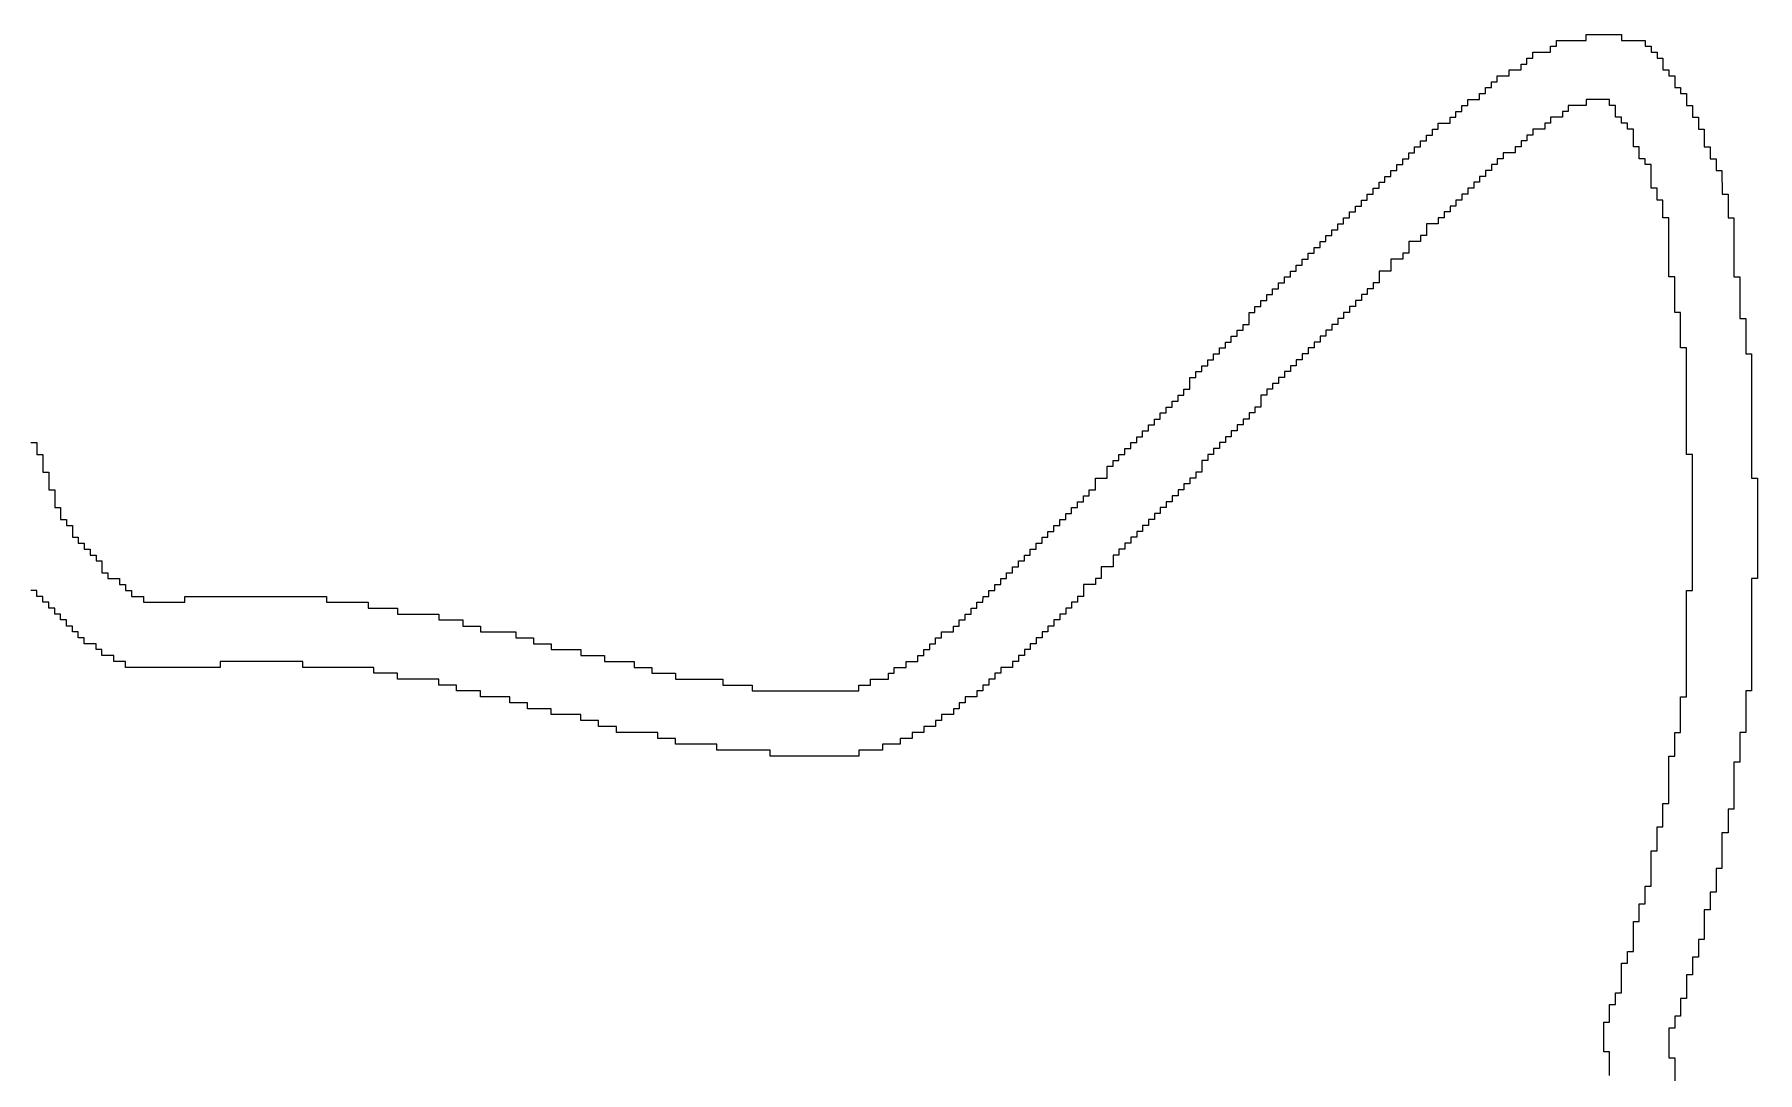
# Model space of a CAD drawing. Header units: millimetres. Extents: x 0 to 3.1, y 0 to 2.57.
# Drawn here: x 1.5501 to 1.6581, y 0.3623 to 0.4273 of the extents above; entities that cross this region are included whole.
import ezdxf

# ---------------------------------------------------------------- set-up
doc = ezdxf.new("R2010")
doc.units = ezdxf.units.MM
doc.header["$MEASUREMENT"] = 0
doc.layers.add('TopOverlay', color=2, linetype='Continuous')

msp = doc.modelspace()

# ---------------------------------------------------------------- linework, layer by layer
at = {"layer": 'TopOverlay'}
for p, q in [((1.64512, 0.42622), (1.64512, 0.42659)), ((1.64512, 0.42659), (1.64549, 0.42659)), ((1.64549, 0.42659), (1.64549, 0.42696)), ((1.64549, 0.42696), (1.64734, 0.42696)), ((1.64734, 0.42696), (1.64734, 0.42733)), ((1.64734, 0.42733), (1.64957, 0.42733)), ((1.64957, 0.42733), (1.64957, 0.42696)), ((1.64957, 0.42696), (1.65105, 0.42696)), ((1.65105, 0.42696), (1.65105, 0.42659)), ((1.65105, 0.42659), (1.65142, 0.42659)), ((1.65142, 0.42659), (1.65142, 0.42622)), ((1.64327, 0.42511), (1.64327, 0.42548)), ((1.64327, 0.42548), (1.64364, 0.42548)), ((1.64364, 0.42548), (1.64364, 0.42585)), ((1.64364, 0.42585), (1.64401, 0.42585)), ((1.64401, 0.42585), (1.64401, 0.42622)), ((1.64401, 0.42622), (1.64512, 0.42622)), ((1.65142, 0.42622), (1.65179, 0.42622)), ((1.65179, 0.42622), (1.65179, 0.42585)), ((1.65179, 0.42585), (1.65216, 0.42585)), ((1.65216, 0.42585), (1.65216, 0.42511)), ((1.64178, 0.42437), (1.64178, 0.42474)), ((1.64178, 0.42474), (1.64252, 0.42474)), ((1.64252, 0.42474), (1.64252, 0.42511)), ((1.64252, 0.42511), (1.64327, 0.42511)), ((1.65216, 0.42511), (1.65253, 0.42511)), ((1.65253, 0.42511), (1.65253, 0.42474)), ((1.65253, 0.42474), (1.6529, 0.42474)), ((1.6529, 0.42474), (1.6529, 0.424)), ((1.64067, 0.42325), (1.64067, 0.42363)), ((1.64067, 0.42363), (1.64104, 0.42363)), ((1.64104, 0.42363), (1.64104, 0.424)), ((1.64104, 0.424), (1.64141, 0.424)), ((1.64141, 0.424), (1.64141, 0.42437)), ((1.64141, 0.42437), (1.64178, 0.42437)), ((1.6529, 0.424), (1.65327, 0.424)), ((1.65327, 0.424), (1.65327, 0.42363)), ((1.65327, 0.42363), (1.65364, 0.42363)), ((1.65364, 0.42363), (1.65364, 0.42288)), ((1.63919, 0.42214), (1.63919, 0.42251)), ((1.63919, 0.42251), (1.63956, 0.42251)), ((1.63956, 0.42251), (1.63956, 0.42288)), ((1.63956, 0.42288), (1.63993, 0.42288)), ((1.63993, 0.42288), (1.63993, 0.42325)), ((1.63993, 0.42325), (1.64067, 0.42325)), ((1.64623, 0.42251), (1.64586, 0.42251)), ((1.64586, 0.42251), (1.64586, 0.42214)), ((1.64734, 0.42288), (1.64623, 0.42288)), ((1.64623, 0.42288), (1.64623, 0.42251)), ((1.64882, 0.42325), (1.64734, 0.42325)), ((1.64734, 0.42325), (1.64734, 0.42288)), ((1.64882, 0.42288), (1.64882, 0.42325)), ((1.64919, 0.42288), (1.64882, 0.42288)), ((1.64919, 0.42251), (1.64919, 0.42288)), ((1.64919, 0.42214), (1.64919, 0.42251)), ((1.65364, 0.42288), (1.65401, 0.42288)), ((1.65401, 0.42288), (1.65401, 0.42214)), ((1.63771, 0.42103), (1.63771, 0.4214)), ((1.63771, 0.4214), (1.63808, 0.4214)), ((1.63808, 0.4214), (1.63808, 0.42177)), ((1.63808, 0.42177), (1.63882, 0.42177)), ((1.63882, 0.42177), (1.63882, 0.42214)), ((1.63882, 0.42214), (1.63919, 0.42214)), ((1.64475, 0.4214), (1.64401, 0.4214)), ((1.64401, 0.4214), (1.64401, 0.42103)), ((1.64512, 0.42177), (1.64475, 0.42177)), ((1.64475, 0.42177), (1.64475, 0.4214)), ((1.64586, 0.42214), (1.64512, 0.42214)), ((1.64512, 0.42214), (1.64512, 0.42177)), ((1.64957, 0.42214), (1.64919, 0.42214)), ((1.64957, 0.42177), (1.64957, 0.42214)), ((1.64994, 0.42177), (1.64957, 0.42177)), ((1.64994, 0.4214), (1.64994, 0.42177)), ((1.65031, 0.4214), (1.64994, 0.4214)), ((1.65031, 0.42103), (1.65031, 0.4214)), ((1.65401, 0.42214), (1.65438, 0.42214)), ((1.65438, 0.42214), (1.65438, 0.4214)), ((1.65438, 0.4214), (1.65475, 0.4214)), ((1.65475, 0.4214), (1.65475, 0.42029)), ((1.6366, 0.41992), (1.6366, 0.42029)), ((1.6366, 0.42029), (1.63697, 0.42029)), ((1.63697, 0.42029), (1.63697, 0.42066)), ((1.63697, 0.42066), (1.63734, 0.42066)), ((1.63734, 0.42066), (1.63734, 0.42103)), ((1.63734, 0.42103), (1.63771, 0.42103)), ((1.64327, 0.42029), (1.6429, 0.42029)), ((1.6429, 0.42029), (1.6429, 0.41992)), ((1.64364, 0.42066), (1.64327, 0.42066)), ((1.64327, 0.42066), (1.64327, 0.42029)), ((1.64401, 0.42103), (1.64364, 0.42103)), ((1.64364, 0.42103), (1.64364, 0.42066)), ((1.65031, 0.42066), (1.65031, 0.42103)), ((1.65031, 0.42029), (1.65031, 0.42066)), ((1.65068, 0.42029), (1.65031, 0.42029)), ((1.65068, 0.41992), (1.65068, 0.42029)), ((1.65475, 0.42029), (1.65512, 0.42029)), ((1.65512, 0.42029), (1.65512, 0.41955)), ((1.63548, 0.41881), (1.63548, 0.41918)), ((1.63548, 0.41918), (1.63585, 0.41918)), ((1.63585, 0.41918), (1.63585, 0.41955)), ((1.63585, 0.41955), (1.63623, 0.41955)), ((1.63623, 0.41955), (1.63623, 0.41992)), ((1.63623, 0.41992), (1.6366, 0.41992)), ((1.64178, 0.41918), (1.64141, 0.41918)), ((1.64141, 0.41918), (1.64141, 0.41881)), ((1.64215, 0.41955), (1.64178, 0.41955)), ((1.64178, 0.41955), (1.64178, 0.41918)), ((1.6429, 0.41992), (1.64215, 0.41992)), ((1.64215, 0.41992), (1.64215, 0.41955)), ((1.65068, 0.41955), (1.65068, 0.41992)), ((1.65105, 0.41955), (1.65068, 0.41955)), ((1.65105, 0.41918), (1.65105, 0.41955)), ((1.65142, 0.41918), (1.65105, 0.41918)), ((1.65142, 0.41881), (1.65142, 0.41918)), ((1.65512, 0.41955), (1.65549, 0.41955)), ((1.65549, 0.41955), (1.65549, 0.41881)), ((1.63437, 0.4177), (1.63437, 0.41807)), ((1.63437, 0.41807), (1.63474, 0.41807)), ((1.63474, 0.41807), (1.63474, 0.41844)), ((1.63474, 0.41844), (1.63511, 0.41844)), ((1.63511, 0.41844), (1.63511, 0.41881)), ((1.63511, 0.41881), (1.63548, 0.41881)), ((1.64067, 0.41807), (1.6403, 0.41807)), ((1.6403, 0.41807), (1.6403, 0.4177)), ((1.64104, 0.41844), (1.64067, 0.41844)), ((1.64067, 0.41844), (1.64067, 0.41807)), ((1.64141, 0.41881), (1.64104, 0.41881)), ((1.64104, 0.41881), (1.64104, 0.41844)), ((1.65142, 0.41844), (1.65142, 0.41881)), ((1.65142, 0.41807), (1.65142, 0.41844)), ((1.65142, 0.4177), (1.65142, 0.41807)), ((1.65549, 0.41881), (1.65586, 0.41881)), ((1.65586, 0.41881), (1.65587, 0.41733)), ((1.63326, 0.41658), (1.63326, 0.41696)), ((1.63326, 0.41696), (1.63363, 0.41696)), ((1.63363, 0.41696), (1.63363, 0.41733)), ((1.63363, 0.41733), (1.634, 0.41733)), ((1.634, 0.41733), (1.634, 0.4177)), ((1.634, 0.4177), (1.63437, 0.4177)), ((1.63956, 0.41696), (1.63919, 0.41696)), ((1.63919, 0.41696), (1.63919, 0.41658)), ((1.63993, 0.41733), (1.63956, 0.41733)), ((1.63956, 0.41733), (1.63956, 0.41696)), ((1.6403, 0.4177), (1.63993, 0.4177)), ((1.63993, 0.4177), (1.63993, 0.41733)), ((1.65179, 0.4177), (1.65142, 0.4177)), ((1.65179, 0.41733), (1.65179, 0.4177)), ((1.65179, 0.41696), (1.65179, 0.41733)), ((1.65216, 0.41696), (1.65179, 0.41696)), ((1.65216, 0.41658), (1.65216, 0.41696)), ((1.65587, 0.41733), (1.65624, 0.41733)), ((1.65624, 0.41733), (1.65624, 0.41584)), ((1.63215, 0.41547), (1.63215, 0.41584)), ((1.63215, 0.41584), (1.63252, 0.41584)), ((1.63252, 0.41584), (1.63252, 0.41621)), ((1.63252, 0.41621), (1.63289, 0.41621)), ((1.63289, 0.41621), (1.63289, 0.41658)), ((1.63289, 0.41658), (1.63326, 0.41658)), ((1.63845, 0.41584), (1.63808, 0.41584)), ((1.63808, 0.41584), (1.63808, 0.41547)), ((1.63882, 0.41621), (1.63845, 0.41621)), ((1.63845, 0.41621), (1.63845, 0.41584)), ((1.63919, 0.41658), (1.63882, 0.41658)), ((1.63882, 0.41658), (1.63882, 0.41621)), ((1.65216, 0.41621), (1.65216, 0.41658)), ((1.65216, 0.41584), (1.65216, 0.41621)), ((1.65253, 0.41584), (1.65216, 0.41584)), ((1.65253, 0.41547), (1.65253, 0.41584)), ((1.65624, 0.41584), (1.65661, 0.41584)), ((1.65661, 0.41584), (1.65661, 0.41214)), ((1.63104, 0.41436), (1.63104, 0.41473)), ((1.63104, 0.41473), (1.63141, 0.41473)), ((1.63141, 0.41473), (1.63141, 0.4151)), ((1.63141, 0.4151), (1.63178, 0.4151)), ((1.63178, 0.4151), (1.63178, 0.41547)), ((1.63178, 0.41547), (1.63215, 0.41547)), ((1.63734, 0.41473), (1.63697, 0.41473)), ((1.63697, 0.41473), (1.63697, 0.41436)), ((1.63808, 0.41547), (1.63734, 0.41547)), ((1.63734, 0.41547), (1.63734, 0.4151)), ((1.63734, 0.4151), (1.63734, 0.41473)), ((1.65253, 0.4151), (1.65253, 0.41547)), ((1.65253, 0.41473), (1.65253, 0.4151)), ((1.65253, 0.41436), (1.65253, 0.41473)), ((1.62993, 0.41325), (1.62993, 0.41362)), ((1.62993, 0.41362), (1.6303, 0.41362)), ((1.6303, 0.41362), (1.6303, 0.41399)), ((1.6303, 0.41399), (1.63067, 0.41399)), ((1.63067, 0.41399), (1.63067, 0.41436)), ((1.63067, 0.41436), (1.63104, 0.41436)), ((1.63623, 0.41362), (1.63585, 0.41362)), ((1.63585, 0.41362), (1.63585, 0.41325)), ((1.63697, 0.41436), (1.63623, 0.41436)), ((1.63623, 0.41436), (1.63623, 0.41399)), ((1.63623, 0.41399), (1.63623, 0.41362)), ((1.65253, 0.41399), (1.65253, 0.41436)), ((1.65253, 0.41362), (1.65253, 0.41399)), ((1.65253, 0.41325), (1.65253, 0.41362)), ((1.62881, 0.41214), (1.62881, 0.41251)), ((1.62881, 0.41251), (1.62918, 0.41251)), ((1.62918, 0.41251), (1.62918, 0.41288)), ((1.62918, 0.41288), (1.62956, 0.41288)), ((1.62956, 0.41288), (1.62956, 0.41325)), ((1.62956, 0.41325), (1.62993, 0.41325)), ((1.63511, 0.41251), (1.63437, 0.41251)), ((1.63437, 0.41251), (1.63437, 0.41214)), ((1.63585, 0.41325), (1.63511, 0.41325)), ((1.63511, 0.41325), (1.63511, 0.41288)), ((1.63511, 0.41288), (1.63511, 0.41251)), ((1.65253, 0.41288), (1.65253, 0.41325)), ((1.65253, 0.41251), (1.65253, 0.41288)), ((1.65253, 0.41214), (1.65253, 0.41251)), ((1.62807, 0.4114), (1.62807, 0.41177)), ((1.62807, 0.41177), (1.62844, 0.41177)), ((1.62844, 0.41177), (1.62844, 0.41214)), ((1.62844, 0.41214), (1.62881, 0.41214)), ((1.63437, 0.41177), (1.634, 0.41177)), ((1.634, 0.41177), (1.634, 0.4114)), ((1.63437, 0.41214), (1.63437, 0.41177)), ((1.6529, 0.41214), (1.65253, 0.41214)), ((1.6529, 0.41177), (1.6529, 0.41214)), ((1.6529, 0.4114), (1.6529, 0.41177)), ((1.65661, 0.41214), (1.65698, 0.41214)), ((1.65698, 0.41214), (1.65698, 0.40954)), ((1.62696, 0.41029), (1.62696, 0.41066)), ((1.62696, 0.41066), (1.62733, 0.41066)), ((1.62733, 0.41066), (1.62733, 0.41103)), ((1.62733, 0.41103), (1.6277, 0.41103)), ((1.6277, 0.41103), (1.6277, 0.4114)), ((1.6277, 0.4114), (1.62807, 0.4114)), ((1.63326, 0.41066), (1.63289, 0.41066)), ((1.63289, 0.41066), (1.63289, 0.41029)), ((1.63363, 0.41103), (1.63326, 0.41103)), ((1.63326, 0.41103), (1.63326, 0.41066)), ((1.634, 0.4114), (1.63363, 0.4114)), ((1.63363, 0.4114), (1.63363, 0.41103)), ((1.6529, 0.41103), (1.6529, 0.4114)), ((1.6529, 0.41066), (1.6529, 0.41103)), ((1.6529, 0.41029), (1.6529, 0.41066)), ((1.62622, 0.40917), (1.62622, 0.40991)), ((1.62622, 0.40991), (1.62659, 0.40991)), ((1.62659, 0.40991), (1.62659, 0.41029)), ((1.62659, 0.41029), (1.62696, 0.41029)), ((1.63215, 0.40954), (1.63178, 0.40954)), ((1.63178, 0.40954), (1.63178, 0.40917)), ((1.63252, 0.40991), (1.63215, 0.40991)), ((1.63215, 0.40991), (1.63215, 0.40954)), ((1.63289, 0.41029), (1.63252, 0.41029)), ((1.63252, 0.41029), (1.63252, 0.40991)), ((1.6529, 0.40991), (1.6529, 0.41029)), ((1.65327, 0.40991), (1.6529, 0.40991)), ((1.65327, 0.40954), (1.65327, 0.40991)), ((1.65327, 0.40917), (1.65327, 0.40954)), ((1.65698, 0.40954), (1.65735, 0.40954)), ((1.65735, 0.40954), (1.65735, 0.40732)), ((1.62511, 0.40806), (1.62511, 0.40843)), ((1.62511, 0.40843), (1.62548, 0.40843)), ((1.62548, 0.40843), (1.62548, 0.4088)), ((1.62548, 0.4088), (1.62585, 0.4088)), ((1.62585, 0.4088), (1.62585, 0.40917)), ((1.62585, 0.40917), (1.62622, 0.40917)), ((1.63104, 0.40843), (1.63067, 0.40843)), ((1.63067, 0.40843), (1.63067, 0.40806)), ((1.63141, 0.4088), (1.63104, 0.4088)), ((1.63104, 0.4088), (1.63104, 0.40843)), ((1.63178, 0.40917), (1.63141, 0.40917)), ((1.63141, 0.40917), (1.63141, 0.4088)), ((1.65327, 0.4088), (1.65327, 0.40917)), ((1.65327, 0.40843), (1.65327, 0.4088)), ((1.65327, 0.40806), (1.65327, 0.40843)), ((1.624, 0.40695), (1.624, 0.40732)), ((1.624, 0.40732), (1.62437, 0.40732)), ((1.62437, 0.40732), (1.62437, 0.40769)), ((1.62437, 0.40769), (1.62474, 0.40769)), ((1.62474, 0.40769), (1.62474, 0.40806)), ((1.62474, 0.40806), (1.62511, 0.40806)), ((1.62993, 0.40732), (1.62956, 0.40732)), ((1.62956, 0.40732), (1.62956, 0.40695)), ((1.6303, 0.40769), (1.62993, 0.40769)), ((1.62993, 0.40769), (1.62993, 0.40732)), ((1.63067, 0.40806), (1.6303, 0.40806)), ((1.6303, 0.40806), (1.6303, 0.40769)), ((1.65327, 0.40769), (1.65327, 0.40806)), ((1.65364, 0.40769), (1.65327, 0.40769)), ((1.65364, 0.40732), (1.65364, 0.40769)), ((1.65364, 0.40695), (1.65364, 0.40732)), ((1.65735, 0.40732), (1.65772, 0.40732)), ((1.65772, 0.40732), (1.65772, 0.39954)), ((1.62289, 0.40584), (1.62289, 0.40621)), ((1.62289, 0.40621), (1.62326, 0.40621)), ((1.62326, 0.40621), (1.62326, 0.40658)), ((1.62326, 0.40658), (1.62363, 0.40658)), ((1.62363, 0.40658), (1.62363, 0.40695)), ((1.62363, 0.40695), (1.624, 0.40695)), ((1.62881, 0.40621), (1.62844, 0.40621)), ((1.62844, 0.40621), (1.62844, 0.40584)), ((1.62918, 0.40658), (1.62881, 0.40658)), ((1.62881, 0.40658), (1.62881, 0.40621)), ((1.62956, 0.40695), (1.62918, 0.40695)), ((1.62918, 0.40695), (1.62918, 0.40658)), ((1.65364, 0.40658), (1.65364, 0.40695)), ((1.65364, 0.40621), (1.65364, 0.40658)), ((1.65364, 0.40584), (1.65364, 0.40621)), ((1.62214, 0.40473), (1.62214, 0.4051)), ((1.62214, 0.4051), (1.62251, 0.4051)), ((1.62251, 0.4051), (1.62251, 0.40584)), ((1.62251, 0.40584), (1.62289, 0.40584)), ((1.6277, 0.4051), (1.62733, 0.4051)), ((1.62733, 0.4051), (1.62733, 0.40473)), ((1.62807, 0.40547), (1.6277, 0.40547)), ((1.6277, 0.40547), (1.6277, 0.4051)), ((1.62844, 0.40584), (1.62807, 0.40584)), ((1.62807, 0.40584), (1.62807, 0.40547)), ((1.65364, 0.40547), (1.65364, 0.40584)), ((1.65364, 0.4051), (1.65364, 0.40547)), ((1.65364, 0.40473), (1.65364, 0.4051)), ((1.62103, 0.40362), (1.62103, 0.40399)), ((1.62103, 0.40399), (1.6214, 0.40399)), ((1.6214, 0.40399), (1.6214, 0.40436)), ((1.6214, 0.40436), (1.62177, 0.40436)), ((1.62177, 0.40436), (1.62177, 0.40473)), ((1.62177, 0.40473), (1.62214, 0.40473)), ((1.62696, 0.40399), (1.62659, 0.40399)), ((1.62659, 0.40399), (1.62659, 0.40362)), ((1.62733, 0.40473), (1.62696, 0.40473)), ((1.62696, 0.40473), (1.62696, 0.40436)), ((1.62696, 0.40436), (1.62696, 0.40399)), ((1.65364, 0.40436), (1.65364, 0.40473)), ((1.65364, 0.40399), (1.65364, 0.40436)), ((1.65364, 0.40362), (1.65364, 0.40399)), ((1.61992, 0.4025), (1.61992, 0.40287)), ((1.61992, 0.40287), (1.62029, 0.40287)), ((1.62029, 0.40287), (1.62029, 0.40324)), ((1.62029, 0.40324), (1.62066, 0.40324)), ((1.62066, 0.40324), (1.62066, 0.40362)), ((1.62066, 0.40362), (1.62103, 0.40362)), ((1.62585, 0.40287), (1.62548, 0.40287)), ((1.62548, 0.40287), (1.62548, 0.4025)), ((1.62622, 0.40324), (1.62585, 0.40324)), ((1.62585, 0.40324), (1.62585, 0.40287)), ((1.62659, 0.40362), (1.62622, 0.40362)), ((1.62622, 0.40362), (1.62622, 0.40324)), ((1.65364, 0.40324), (1.65364, 0.40362)), ((1.65364, 0.40287), (1.65364, 0.40324)), ((1.65364, 0.4025), (1.65364, 0.40287)), ((1.54988, 0.40176), (1.55026, 0.40176)), ((1.55026, 0.40176), (1.55026, 0.40102)), ((1.61881, 0.40139), (1.61881, 0.40176)), ((1.61881, 0.40176), (1.61918, 0.40176)), ((1.61918, 0.40176), (1.61918, 0.40213)), ((1.61918, 0.40213), (1.61955, 0.40213)), ((1.61955, 0.40213), (1.61955, 0.4025)), ((1.61955, 0.4025), (1.61992, 0.4025)), ((1.62474, 0.40176), (1.62437, 0.40176)), ((1.62437, 0.40176), (1.62437, 0.40139)), ((1.62511, 0.40213), (1.62474, 0.40213)), ((1.62474, 0.40213), (1.62474, 0.40176)), ((1.62548, 0.4025), (1.62511, 0.4025)), ((1.62511, 0.4025), (1.62511, 0.40213)), ((1.65364, 0.40213), (1.65364, 0.4025)), ((1.65364, 0.40176), (1.65364, 0.40213)), ((1.65364, 0.40139), (1.65364, 0.40176)), ((1.55026, 0.40102), (1.55063, 0.40102)), ((1.55063, 0.40102), (1.55063, 0.39991)), ((1.6177, 0.40028), (1.6177, 0.40065)), ((1.6177, 0.40065), (1.61807, 0.40065)), ((1.61807, 0.40065), (1.61807, 0.40102)), ((1.61807, 0.40102), (1.61844, 0.40102)), ((1.61844, 0.40102), (1.61844, 0.40139)), ((1.61844, 0.40139), (1.61881, 0.40139)), ((1.62363, 0.40065), (1.62326, 0.40065)), ((1.62326, 0.40065), (1.62326, 0.40028)), ((1.624, 0.40102), (1.62363, 0.40102)), ((1.62363, 0.40102), (1.62363, 0.40065)), ((1.62437, 0.40139), (1.624, 0.40139)), ((1.624, 0.40139), (1.624, 0.40102)), ((1.65364, 0.40102), (1.65364, 0.40139)), ((1.65401, 0.40102), (1.65364, 0.40102)), ((1.65401, 0.40065), (1.65401, 0.40102)), ((1.65401, 0.40028), (1.65401, 0.40065)), ((1.55063, 0.39991), (1.551, 0.39991)), ((1.551, 0.39991), (1.551, 0.3988)), ((1.61733, 0.39954), (1.61733, 0.40028)), ((1.61733, 0.40028), (1.6177, 0.40028)), ((1.62326, 0.39991), (1.62289, 0.39991)), ((1.62289, 0.39991), (1.62289, 0.39954)), ((1.62326, 0.40028), (1.62326, 0.39991)), ((1.65401, 0.39991), (1.65401, 0.40028)), ((1.65401, 0.39954), (1.65401, 0.39991)), ((1.551, 0.3988), (1.55137, 0.3988)), ((1.55137, 0.3988), (1.55137, 0.39769)), ((1.61621, 0.39843), (1.61621, 0.3988)), ((1.61621, 0.3988), (1.61659, 0.3988)), ((1.61659, 0.3988), (1.61659, 0.39954)), ((1.61659, 0.39954), (1.61733, 0.39954)), ((1.62214, 0.3988), (1.62177, 0.3988)), ((1.62177, 0.3988), (1.62177, 0.39843)), ((1.62251, 0.39917), (1.62214, 0.39917)), ((1.62214, 0.39917), (1.62214, 0.3988)), ((1.62289, 0.39954), (1.62251, 0.39954)), ((1.62251, 0.39954), (1.62251, 0.39917)), ((1.65401, 0.39917), (1.65401, 0.39954)), ((1.65401, 0.3988), (1.65401, 0.39917)), ((1.65401, 0.39843), (1.65401, 0.3988)), ((1.65772, 0.39954), (1.65809, 0.39954)), ((1.65809, 0.39954), (1.65809, 0.39324)), ((1.55137, 0.39769), (1.55174, 0.39769)), ((1.55174, 0.39769), (1.55174, 0.39694)), ((1.6151, 0.39732), (1.6151, 0.39769)), ((1.6151, 0.39769), (1.61547, 0.39769)), ((1.61547, 0.39769), (1.61547, 0.39806)), ((1.61547, 0.39806), (1.61584, 0.39806)), ((1.61584, 0.39806), (1.61584, 0.39843)), ((1.61584, 0.39843), (1.61621, 0.39843)), ((1.62103, 0.39769), (1.62066, 0.39769)), ((1.62066, 0.39769), (1.62066, 0.39732)), ((1.6214, 0.39806), (1.62103, 0.39806)), ((1.62103, 0.39806), (1.62103, 0.39769)), ((1.62177, 0.39843), (1.6214, 0.39843)), ((1.6214, 0.39843), (1.6214, 0.39806)), ((1.65401, 0.39806), (1.65401, 0.39843)), ((1.65401, 0.39769), (1.65401, 0.39806)), ((1.65401, 0.39732), (1.65401, 0.39769)), ((1.55174, 0.39694), (1.55211, 0.39694)), ((1.55211, 0.39694), (1.55211, 0.39657)), ((1.55211, 0.39657), (1.55248, 0.39657)), ((1.55248, 0.39657), (1.55248, 0.39583)), ((1.61399, 0.3962), (1.61399, 0.39657)), ((1.61399, 0.39657), (1.61436, 0.39657)), ((1.61436, 0.39657), (1.61436, 0.39694)), ((1.61436, 0.39694), (1.61473, 0.39694)), ((1.61473, 0.39694), (1.61473, 0.39732)), ((1.61473, 0.39732), (1.6151, 0.39732)), ((1.61992, 0.39657), (1.61955, 0.39657)), ((1.61955, 0.39657), (1.61955, 0.3962)), ((1.62029, 0.39694), (1.61992, 0.39694)), ((1.61992, 0.39694), (1.61992, 0.39657)), ((1.62066, 0.39732), (1.62029, 0.39732)), ((1.62029, 0.39732), (1.62029, 0.39694)), ((1.65401, 0.39694), (1.65401, 0.39732)), ((1.65401, 0.39657), (1.65401, 0.39694)), ((1.65401, 0.3962), (1.65401, 0.39657)), ((1.55248, 0.39583), (1.55285, 0.39583)), ((1.55285, 0.39583), (1.55285, 0.39546)), ((1.55285, 0.39546), (1.55322, 0.39546)), ((1.55322, 0.39546), (1.55322, 0.39509)), ((1.61288, 0.39509), (1.61288, 0.39546)), ((1.61288, 0.39546), (1.61325, 0.39546)), ((1.61325, 0.39546), (1.61325, 0.39583)), ((1.61325, 0.39583), (1.61362, 0.39583)), ((1.61362, 0.39583), (1.61362, 0.3962)), ((1.61362, 0.3962), (1.61399, 0.3962)), ((1.61881, 0.39546), (1.61844, 0.39546)), ((1.61844, 0.39546), (1.61844, 0.39509)), ((1.61918, 0.39583), (1.61881, 0.39583)), ((1.61881, 0.39583), (1.61881, 0.39546)), ((1.61955, 0.3962), (1.61918, 0.3962)), ((1.61918, 0.3962), (1.61918, 0.39583)), ((1.65401, 0.39583), (1.65401, 0.3962)), ((1.65401, 0.39546), (1.65401, 0.39583)), ((1.65401, 0.39509), (1.65401, 0.39546)), ((1.55322, 0.39509), (1.55359, 0.39509)), ((1.55359, 0.39509), (1.55359, 0.39472)), ((1.55359, 0.39472), (1.55396, 0.39472)), ((1.55396, 0.39472), (1.55396, 0.39435)), ((1.55396, 0.39435), (1.55433, 0.39435)), ((1.55433, 0.39435), (1.55433, 0.39361)), ((1.61177, 0.39398), (1.61177, 0.39435)), ((1.61177, 0.39435), (1.61214, 0.39435)), ((1.61214, 0.39435), (1.61214, 0.39472)), ((1.61214, 0.39472), (1.61251, 0.39472)), ((1.61251, 0.39472), (1.61251, 0.39509)), ((1.61251, 0.39509), (1.61288, 0.39509)), ((1.61807, 0.39472), (1.6177, 0.39472)), ((1.6177, 0.39472), (1.6177, 0.39435)), ((1.6177, 0.39435), (1.6177, 0.39398)), ((1.61844, 0.39509), (1.61807, 0.39509)), ((1.61807, 0.39509), (1.61807, 0.39472)), ((1.65401, 0.39472), (1.65401, 0.39509)), ((1.65401, 0.39435), (1.65401, 0.39472)), ((1.65401, 0.39398), (1.65401, 0.39435)), ((1.55433, 0.39361), (1.5547, 0.39361)), ((1.5547, 0.39361), (1.5547, 0.39324)), ((1.5547, 0.39324), (1.55544, 0.39324)), ((1.55544, 0.39324), (1.55544, 0.39287)), ((1.61066, 0.39287), (1.61066, 0.39324)), ((1.61066, 0.39324), (1.61103, 0.39324)), ((1.61103, 0.39324), (1.61103, 0.39361)), ((1.61103, 0.39361), (1.6114, 0.39361)), ((1.6114, 0.39361), (1.6114, 0.39398)), ((1.6114, 0.39398), (1.61177, 0.39398)), ((1.61696, 0.39324), (1.61659, 0.39324)), ((1.61659, 0.39324), (1.61659, 0.39287)), ((1.6177, 0.39398), (1.61696, 0.39398)), ((1.61696, 0.39398), (1.61696, 0.39361)), ((1.61696, 0.39361), (1.61696, 0.39324)), ((1.65401, 0.39361), (1.65401, 0.39398)), ((1.65401, 0.39324), (1.65401, 0.39361)), ((1.65401, 0.39287), (1.65401, 0.39324)), ((1.65809, 0.39324), (1.65772, 0.39324)), ((1.65772, 0.39324), (1.65772, 0.3862)), ((1.55026, 0.3925), (1.54988, 0.3925)), ((1.55026, 0.39213), (1.55026, 0.3925)), ((1.55063, 0.39213), (1.55026, 0.39213)), ((1.55063, 0.39176), (1.55063, 0.39213)), ((1.55544, 0.39287), (1.55581, 0.39287)), ((1.55581, 0.39287), (1.55581, 0.3925)), ((1.55581, 0.3925), (1.55618, 0.3925)), ((1.55618, 0.3925), (1.55618, 0.39213)), ((1.55618, 0.39213), (1.55693, 0.39213)), ((1.55693, 0.39213), (1.55693, 0.39176)), ((1.55952, 0.39176), (1.55952, 0.39213)), ((1.55952, 0.39213), (1.56841, 0.39213)), ((1.56841, 0.39213), (1.56841, 0.39176)), ((1.60954, 0.39176), (1.60955, 0.39213)), ((1.60955, 0.39213), (1.60992, 0.39213)), ((1.60992, 0.39213), (1.60992, 0.3925)), ((1.60992, 0.3925), (1.61029, 0.3925)), ((1.61029, 0.3925), (1.61029, 0.39287)), ((1.61029, 0.39287), (1.61066, 0.39287)), ((1.61584, 0.39213), (1.61547, 0.39213)), ((1.61547, 0.39213), (1.61547, 0.39176)), ((1.61659, 0.39287), (1.61584, 0.39287)), ((1.61584, 0.39287), (1.61584, 0.3925)), ((1.61584, 0.3925), (1.61584, 0.39213)), ((1.65364, 0.39213), (1.65364, 0.3925)), ((1.65364, 0.3925), (1.65401, 0.3925)), ((1.65364, 0.39176), (1.65364, 0.39213)), ((1.65401, 0.3925), (1.65401, 0.39287)), ((1.551, 0.39176), (1.55063, 0.39176)), ((1.551, 0.39139), (1.551, 0.39176)), ((1.55137, 0.39139), (1.551, 0.39139)), ((1.55137, 0.39102), (1.55137, 0.39139)), ((1.55174, 0.39102), (1.55137, 0.39102)), ((1.55174, 0.39065), (1.55174, 0.39102)), ((1.55693, 0.39176), (1.55952, 0.39176)), ((1.56841, 0.39176), (1.57101, 0.39176)), ((1.57101, 0.39176), (1.57101, 0.39139)), ((1.57101, 0.39139), (1.57286, 0.39139)), ((1.57286, 0.39139), (1.57286, 0.39102)), ((1.57286, 0.39102), (1.57545, 0.39102)), ((1.57545, 0.39102), (1.57545, 0.39065)), ((1.60843, 0.39065), (1.60843, 0.39102)), ((1.60843, 0.39102), (1.6088, 0.39102)), ((1.6088, 0.39102), (1.6088, 0.39139)), ((1.6088, 0.39139), (1.60917, 0.39139)), ((1.60917, 0.39139), (1.60917, 0.39176)), ((1.60917, 0.39176), (1.60954, 0.39176)), ((1.61473, 0.39102), (1.61436, 0.39102)), ((1.61436, 0.39102), (1.61436, 0.39065)), ((1.6151, 0.39139), (1.61473, 0.39139)), ((1.61473, 0.39139), (1.61473, 0.39102)), ((1.61547, 0.39176), (1.6151, 0.39176)), ((1.6151, 0.39176), (1.6151, 0.39139)), ((1.65364, 0.39139), (1.65364, 0.39176)), ((1.65364, 0.39102), (1.65364, 0.39139)), ((1.65364, 0.39065), (1.65364, 0.39102)), ((1.55211, 0.39065), (1.55174, 0.39065)), ((1.55211, 0.39027), (1.55211, 0.39065)), ((1.55248, 0.39027), (1.55211, 0.39027)), ((1.55248, 0.3899), (1.55248, 0.39027)), ((1.55285, 0.3899), (1.55248, 0.3899)), ((1.55285, 0.38953), (1.55285, 0.3899)), ((1.57545, 0.39065), (1.57694, 0.39065)), ((1.57694, 0.39065), (1.57694, 0.39027)), ((1.57694, 0.39027), (1.57805, 0.39027)), ((1.57805, 0.39027), (1.57805, 0.3899)), ((1.57805, 0.3899), (1.58027, 0.3899)), ((1.58027, 0.3899), (1.58027, 0.38953)), ((1.60695, 0.38953), (1.60695, 0.3899)), ((1.60695, 0.3899), (1.60769, 0.3899)), ((1.60769, 0.3899), (1.60769, 0.39027)), ((1.60769, 0.39027), (1.60806, 0.39027)), ((1.60806, 0.39027), (1.60806, 0.39065)), ((1.60806, 0.39065), (1.60843, 0.39065)), ((1.61362, 0.3899), (1.61325, 0.3899)), ((1.61325, 0.3899), (1.61325, 0.38953)), ((1.61399, 0.39027), (1.61362, 0.39027)), ((1.61362, 0.39027), (1.61362, 0.3899)), ((1.61436, 0.39065), (1.61399, 0.39065)), ((1.61399, 0.39065), (1.61399, 0.39027)), ((1.65364, 0.39027), (1.65364, 0.39065)), ((1.65364, 0.3899), (1.65364, 0.39027)), ((1.65364, 0.38953), (1.65364, 0.3899)), ((1.55322, 0.38953), (1.55285, 0.38953)), ((1.55322, 0.38916), (1.55322, 0.38953)), ((1.55396, 0.38916), (1.55322, 0.38916)), ((1.55396, 0.38879), (1.55396, 0.38916)), ((1.55433, 0.38879), (1.55396, 0.38879)), ((1.55433, 0.38842), (1.55433, 0.38879)), ((1.58027, 0.38953), (1.58138, 0.38953)), ((1.58138, 0.38953), (1.58138, 0.38916)), ((1.58138, 0.38916), (1.58249, 0.38916)), ((1.58249, 0.38916), (1.58249, 0.38879)), ((1.58249, 0.38879), (1.58435, 0.38879)), ((1.58435, 0.38879), (1.58435, 0.38842)), ((1.60584, 0.38842), (1.60584, 0.38879)), ((1.60584, 0.38879), (1.60621, 0.38879)), ((1.60621, 0.38879), (1.60621, 0.38916)), ((1.60621, 0.38916), (1.60658, 0.38916)), ((1.60658, 0.38916), (1.60658, 0.38953)), ((1.60658, 0.38953), (1.60695, 0.38953)), ((1.61251, 0.38879), (1.61214, 0.38879)), ((1.61214, 0.38879), (1.61214, 0.38842)), ((1.61288, 0.38916), (1.61251, 0.38916)), ((1.61251, 0.38916), (1.61251, 0.38879)), ((1.61325, 0.38953), (1.61288, 0.38953)), ((1.61288, 0.38953), (1.61288, 0.38916)), ((1.65364, 0.38916), (1.65364, 0.38953)), ((1.65364, 0.38879), (1.65364, 0.38916)), ((1.65364, 0.38842), (1.65364, 0.38879)), ((1.55507, 0.38842), (1.55433, 0.38842)), ((1.55507, 0.38805), (1.55507, 0.38842)), ((1.55581, 0.38805), (1.55507, 0.38805)), ((1.55581, 0.38768), (1.55581, 0.38805)), ((1.56174, 0.38768), (1.55581, 0.38768)), ((1.56693, 0.38805), (1.56174, 0.38805)), ((1.56174, 0.38805), (1.56174, 0.38768)), ((1.56693, 0.38768), (1.56693, 0.38805)), ((1.57138, 0.38768), (1.56693, 0.38768)), ((1.57138, 0.38731), (1.57138, 0.38768)), ((1.58435, 0.38842), (1.58583, 0.38842)), ((1.58583, 0.38842), (1.58583, 0.38805)), ((1.58583, 0.38805), (1.58768, 0.38805)), ((1.58768, 0.38805), (1.58768, 0.38768)), ((1.58768, 0.38768), (1.58879, 0.38768)), ((1.58879, 0.38768), (1.58879, 0.38731)), ((1.60399, 0.38731), (1.60399, 0.38768)), ((1.60399, 0.38768), (1.60473, 0.38768)), ((1.60473, 0.38768), (1.60473, 0.38805)), ((1.60473, 0.38805), (1.60547, 0.38805)), ((1.60547, 0.38805), (1.60547, 0.38842)), ((1.60547, 0.38842), (1.60584, 0.38842)), ((1.6114, 0.38768), (1.61066, 0.38768)), ((1.61066, 0.38768), (1.61066, 0.38731)), ((1.61177, 0.38805), (1.6114, 0.38805)), ((1.6114, 0.38805), (1.6114, 0.38768)), ((1.61214, 0.38842), (1.61177, 0.38842)), ((1.61177, 0.38842), (1.61177, 0.38805)), ((1.65364, 0.38805), (1.65364, 0.38842)), ((1.65364, 0.38768), (1.65364, 0.38805)), ((1.65364, 0.38731), (1.65364, 0.38768)), ((1.57286, 0.38731), (1.57138, 0.38731)), ((1.57286, 0.38694), (1.57286, 0.38731)), ((1.57545, 0.38694), (1.57286, 0.38694)), ((1.57545, 0.38657), (1.57545, 0.38694)), ((1.58879, 0.38731), (1.59028, 0.38731)), ((1.59028, 0.38731), (1.59028, 0.38694)), ((1.59028, 0.38694), (1.59324, 0.38694)), ((1.59324, 0.38694), (1.59324, 0.38657)), ((1.6025, 0.38657), (1.6025, 0.38694)), ((1.6025, 0.38694), (1.60362, 0.38694)), ((1.60362, 0.38694), (1.60362, 0.38731)), ((1.60362, 0.38731), (1.60399, 0.38731)), ((1.61029, 0.38694), (1.60992, 0.38694)), ((1.60992, 0.38694), (1.60992, 0.38657)), ((1.61066, 0.38731), (1.61029, 0.38731)), ((1.61029, 0.38731), (1.61029, 0.38694)), ((1.65364, 0.38694), (1.65364, 0.38731)), ((1.65364, 0.38657), (1.65364, 0.38694)), ((1.57656, 0.38657), (1.57545, 0.38657)), ((1.57656, 0.3862), (1.57656, 0.38657)), ((1.57805, 0.3862), (1.57656, 0.3862)), ((1.57805, 0.38583), (1.57805, 0.3862)), ((1.5799, 0.38583), (1.57805, 0.38583)), ((1.5799, 0.38546), (1.5799, 0.38583)), ((1.59324, 0.38657), (1.59509, 0.38657)), ((1.59509, 0.38657), (1.59509, 0.3862)), ((1.59509, 0.3862), (1.60176, 0.3862)), ((1.60176, 0.3862), (1.60176, 0.38657)), ((1.60176, 0.38657), (1.6025, 0.38657)), ((1.60917, 0.38583), (1.60843, 0.38583)), ((1.60843, 0.38583), (1.60843, 0.38546)), ((1.60954, 0.3862), (1.60917, 0.3862)), ((1.60917, 0.3862), (1.60917, 0.38583)), ((1.60992, 0.38657), (1.60954, 0.38657)), ((1.60954, 0.38657), (1.60954, 0.3862)), ((1.65327, 0.38546), (1.65327, 0.38583)), ((1.65327, 0.38583), (1.65364, 0.38583)), ((1.65364, 0.3862), (1.65364, 0.38657)), ((1.65364, 0.38583), (1.65364, 0.3862)), ((1.65772, 0.3862), (1.65735, 0.3862)), ((1.65735, 0.3862), (1.65735, 0.3836)), ((1.58101, 0.38546), (1.5799, 0.38546)), ((1.58101, 0.38509), (1.58101, 0.38546)), ((1.58249, 0.38509), (1.58101, 0.38509)), ((1.58249, 0.38472), (1.58249, 0.38509)), ((1.58435, 0.38472), (1.58249, 0.38472)), ((1.58435, 0.38435), (1.58435, 0.38472)), ((1.60769, 0.38472), (1.60695, 0.38472)), ((1.60695, 0.38472), (1.60695, 0.38435)), ((1.60806, 0.38509), (1.60769, 0.38509)), ((1.60769, 0.38509), (1.60769, 0.38472)), ((1.60843, 0.38546), (1.60806, 0.38546)), ((1.60806, 0.38546), (1.60806, 0.38509)), ((1.65327, 0.38509), (1.65327, 0.38546)), ((1.65327, 0.38472), (1.65327, 0.38509)), ((1.65327, 0.38435), (1.65327, 0.38472)), ((1.58546, 0.38435), (1.58435, 0.38435)), ((1.58546, 0.38398), (1.58546, 0.38435)), ((1.58657, 0.38398), (1.58546, 0.38398)), ((1.58657, 0.3836), (1.58657, 0.38398)), ((1.58916, 0.3836), (1.58657, 0.3836)), ((1.58916, 0.38323), (1.58916, 0.3836)), ((1.60584, 0.3836), (1.6051, 0.3836)), ((1.6051, 0.3836), (1.6051, 0.38323)), ((1.60658, 0.38398), (1.60584, 0.38398)), ((1.60584, 0.38398), (1.60584, 0.3836)), ((1.60695, 0.38435), (1.60658, 0.38435)), ((1.60658, 0.38435), (1.60658, 0.38398)), ((1.6529, 0.38323), (1.6529, 0.3836)), ((1.6529, 0.3836), (1.65327, 0.3836)), ((1.65327, 0.38398), (1.65327, 0.38435)), ((1.65327, 0.3836), (1.65327, 0.38398)), ((1.65735, 0.3836), (1.65698, 0.3836)), ((1.65698, 0.3836), (1.65698, 0.38175)), ((1.59028, 0.38323), (1.58916, 0.38323)), ((1.59028, 0.38286), (1.59028, 0.38323)), ((1.59287, 0.38286), (1.59028, 0.38286)), ((1.59287, 0.38249), (1.59287, 0.38286)), ((1.5962, 0.38249), (1.59287, 0.38249)), ((1.5962, 0.38212), (1.5962, 0.38249)), ((1.60325, 0.38249), (1.60176, 0.38249)), ((1.60176, 0.38249), (1.60176, 0.38212)), ((1.60436, 0.38286), (1.60325, 0.38286)), ((1.60325, 0.38286), (1.60325, 0.38249)), ((1.6051, 0.38323), (1.60436, 0.38323)), ((1.60436, 0.38323), (1.60436, 0.38286)), ((1.6529, 0.38286), (1.6529, 0.38323)), ((1.6529, 0.38249), (1.6529, 0.38286)), ((1.6529, 0.38212), (1.6529, 0.38249)), ((1.60176, 0.38212), (1.5962, 0.38212)), ((1.65253, 0.38175), (1.65253, 0.38212)), ((1.65253, 0.38212), (1.6529, 0.38212)), ((1.65253, 0.38138), (1.65253, 0.38175)), ((1.65253, 0.38101), (1.65253, 0.38138)), ((1.65698, 0.38175), (1.65661, 0.38175)), ((1.65661, 0.38175), (1.65661, 0.37879)), ((1.65253, 0.38064), (1.65253, 0.38101)), ((1.65253, 0.38027), (1.65253, 0.38064)), ((1.65253, 0.3799), (1.65253, 0.38027)), ((1.65216, 0.37879), (1.65216, 0.37916)), ((1.65216, 0.37916), (1.65253, 0.37916)), ((1.65253, 0.37953), (1.65253, 0.3799)), ((1.65253, 0.37916), (1.65253, 0.37953)), ((1.65216, 0.37842), (1.65216, 0.37879)), ((1.65216, 0.37805), (1.65216, 0.37842)), ((1.65216, 0.37768), (1.65216, 0.37805)), ((1.65661, 0.37879), (1.65624, 0.37879)), ((1.65624, 0.37879), (1.65624, 0.37731)), ((1.65179, 0.37731), (1.65179, 0.37768)), ((1.65179, 0.37768), (1.65216, 0.37768)), ((1.65179, 0.37693), (1.65179, 0.37731)), ((1.65179, 0.37656), (1.65179, 0.37693)), ((1.65624, 0.37731), (1.65586, 0.37731)), ((1.65586, 0.37731), (1.65586, 0.37508)), ((1.65142, 0.37582), (1.65142, 0.37619)), ((1.65142, 0.37619), (1.65179, 0.37619)), ((1.65142, 0.37545), (1.65142, 0.37582)), ((1.65179, 0.37619), (1.65179, 0.37656)), ((1.65142, 0.37508), (1.65142, 0.37545)), ((1.65142, 0.37471), (1.65142, 0.37508)), ((1.65142, 0.37434), (1.65142, 0.37471)), ((1.65586, 0.37508), (1.65549, 0.37508)), ((1.65549, 0.37508), (1.65549, 0.3736)), ((1.65105, 0.3736), (1.65105, 0.37397)), ((1.65105, 0.37397), (1.65142, 0.37397)), ((1.65142, 0.37397), (1.65142, 0.37434)), ((1.65068, 0.37249), (1.65068, 0.37286)), ((1.65068, 0.37286), (1.65105, 0.37286)), ((1.65105, 0.37323), (1.65105, 0.3736)), ((1.65105, 0.37286), (1.65105, 0.37323)), ((1.65549, 0.3736), (1.65512, 0.3736)), ((1.65512, 0.3736), (1.65512, 0.37249)), ((1.65031, 0.37138), (1.65031, 0.37175)), ((1.65031, 0.37175), (1.65068, 0.37175)), ((1.65068, 0.37212), (1.65068, 0.37249)), ((1.65068, 0.37175), (1.65068, 0.37212)), ((1.65512, 0.37249), (1.65475, 0.37249)), ((1.65475, 0.37249), (1.65475, 0.37064)), ((1.65031, 0.37101), (1.65031, 0.37138)), ((1.65031, 0.37064), (1.65031, 0.37101)), ((1.65031, 0.37026), (1.65031, 0.37064)), ((1.65475, 0.37064), (1.65438, 0.37064)), ((1.65438, 0.37064), (1.65438, 0.36952)), ((1.64994, 0.36952), (1.64994, 0.36989)), ((1.64994, 0.36989), (1.65031, 0.36989)), ((1.64994, 0.36915), (1.64994, 0.36952)), ((1.65031, 0.36989), (1.65031, 0.37026)), ((1.65438, 0.36952), (1.65401, 0.36952)), ((1.65401, 0.36952), (1.65401, 0.36841)), ((1.64957, 0.36878), (1.64957, 0.36915)), ((1.64957, 0.36915), (1.64994, 0.36915)), ((1.64957, 0.36841), (1.64957, 0.36878)), ((1.64957, 0.36804), (1.64957, 0.36841)), ((1.65401, 0.36841), (1.65364, 0.36841)), ((1.65364, 0.36841), (1.65364, 0.36693)), ((1.64919, 0.36693), (1.64919, 0.3673)), ((1.64919, 0.3673), (1.64957, 0.3673)), ((1.64957, 0.36767), (1.64957, 0.36804)), ((1.64957, 0.3673), (1.64957, 0.36767)), ((1.64882, 0.36619), (1.64882, 0.36656)), ((1.64882, 0.36656), (1.64919, 0.36656)), ((1.64882, 0.36582), (1.64882, 0.36619)), ((1.64919, 0.36656), (1.64919, 0.36693)), ((1.65364, 0.36693), (1.65327, 0.36693)), ((1.65327, 0.36693), (1.65327, 0.36582)), ((1.64845, 0.36508), (1.64845, 0.36545)), ((1.64845, 0.36545), (1.64882, 0.36545)), ((1.64845, 0.36471), (1.64845, 0.36508)), ((1.64882, 0.36545), (1.64882, 0.36582)), ((1.6529, 0.36508), (1.65253, 0.36508)), ((1.65253, 0.36508), (1.65253, 0.36322)), ((1.65327, 0.36582), (1.6529, 0.36582)), ((1.6529, 0.36582), (1.6529, 0.36508)), ((1.64845, 0.36434), (1.64845, 0.36471)), ((1.64845, 0.36397), (1.64845, 0.36434)), ((1.64845, 0.36359), (1.64845, 0.36397)), ((1.64882, 0.36359), (1.64845, 0.36359)), ((1.64882, 0.36322), (1.64882, 0.36359)), ((1.64882, 0.36285), (1.64882, 0.36322)), ((1.64882, 0.36248), (1.64882, 0.36285)), ((1.65253, 0.36322), (1.6529, 0.36322)), ((1.6529, 0.36322), (1.6529, 0.36174)), ((1.64882, 0.36211), (1.64882, 0.36248))]:
    msp.add_line(p, q, dxfattribs=at)

doc.saveas('drawing.dxf')
